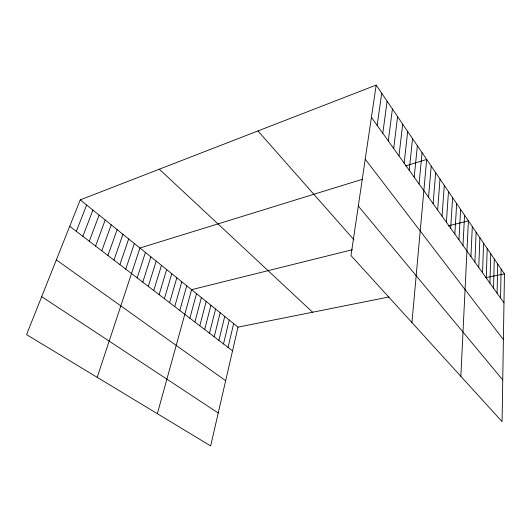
<?xml version="1.0" encoding="UTF-8"?>
<svg xmlns="http://www.w3.org/2000/svg" width="531" height="531" viewBox="0 0 531 531"><rect width="100%" height="100%" fill="white"/><g stroke="black" fill="none" stroke-linecap="round" stroke-linejoin="round"><path stroke-width="0.8" d="M376.174 85.086L504.45 273.916L502.067 421.614L350.991 255.577L376.174 85.086L80.247 199.868L26.55 334.63L210.648 445.914L238.007 327.123L80.247 199.868M500.56 298.004L501.111 269.005M497.082 293.139L497.726 264.013M493.545 288.187L494.275 258.936M489.94 283.149L490.77 253.772M486.277 278.025L487.199 248.521M482.546 272.808L483.575 243.185M478.75 267.498L479.878 237.749M474.887 262.088L476.121 232.22M470.951 256.586L472.298 226.591M460.842 376.306L468.408 220.863L448.164 225.894M462.986 245.441L464.565 215.201M458.95 239.8L460.649 209.44M454.841 234.052L456.673 203.579M450.66 228.204L452.618 197.612M446.398 222.243L448.489 191.538M442.064 216.177L444.288 185.352M437.637 209.984L440.007 179.053M433.13 203.685L435.646 172.635M428.537 197.253L431.205 166.09M411.937 322.556L426.678 159.426L405.498 165.971M419.072 184.018L422.065 152.636M414.2 177.201L417.359 145.713M409.228 170.245L412.56 138.651M404.157 163.15L407.675 131.456M398.98 155.908L402.684 124.115M393.697 148.521L397.6 116.621M388.3 140.974L392.402 108.981M382.791 133.268L387.106 101.182M377.163 125.389L381.696 93.217M228.058 347.4L233.64 323.605M223.511 343.922L229.213 320.034M218.898 340.391L224.726 316.416M214.225 336.82L220.186 312.746M209.486 333.196L215.579 309.029M204.681 329.519L210.907 305.265M199.815 325.795L206.181 301.449M194.877 322.018L201.382 297.579M189.872 318.188L196.516 293.663M157.349 413.695L191.591 289.68L352.378 249.709M179.797 310.482L186.739 285.771M174.726 306.606L181.821 281.808M169.588 302.677L176.836 277.786M164.378 298.688L171.785 273.711M159.094 294.645L166.661 269.575M153.731 290.543L161.464 265.387M148.295 286.388L156.2 261.133M142.779 282.167L150.857 256.825M137.184 277.886L145.434 252.451M97.193 377.335L139.938 248.017L362.361 179.299M125.734 269.131L134.356 243.517M119.887 264.65L128.694 238.95M113.946 260.11L122.953 234.317M107.919 255.497L117.125 229.618M101.793 250.811L111.211 224.845M95.58 246.059L105.204 220M89.268 241.227L99.105 215.082M82.856 236.322L92.918 210.09M76.338 231.343L86.633 205.019M238.007 327.123L389.017 296.968M485.294 277.74L504.45 273.916M41.677 296.663L218.234 412.992M56.332 259.891L225.668 380.707M69.727 226.279L232.545 350.832M159.32 169.203L312.633 312.221M257.953 130.945L354.038 239.859M358.306 206.035L502.744 379.917M365.228 159.2L503.395 339.594M371.408 117.351L503.985 302.789"/></g></svg>
